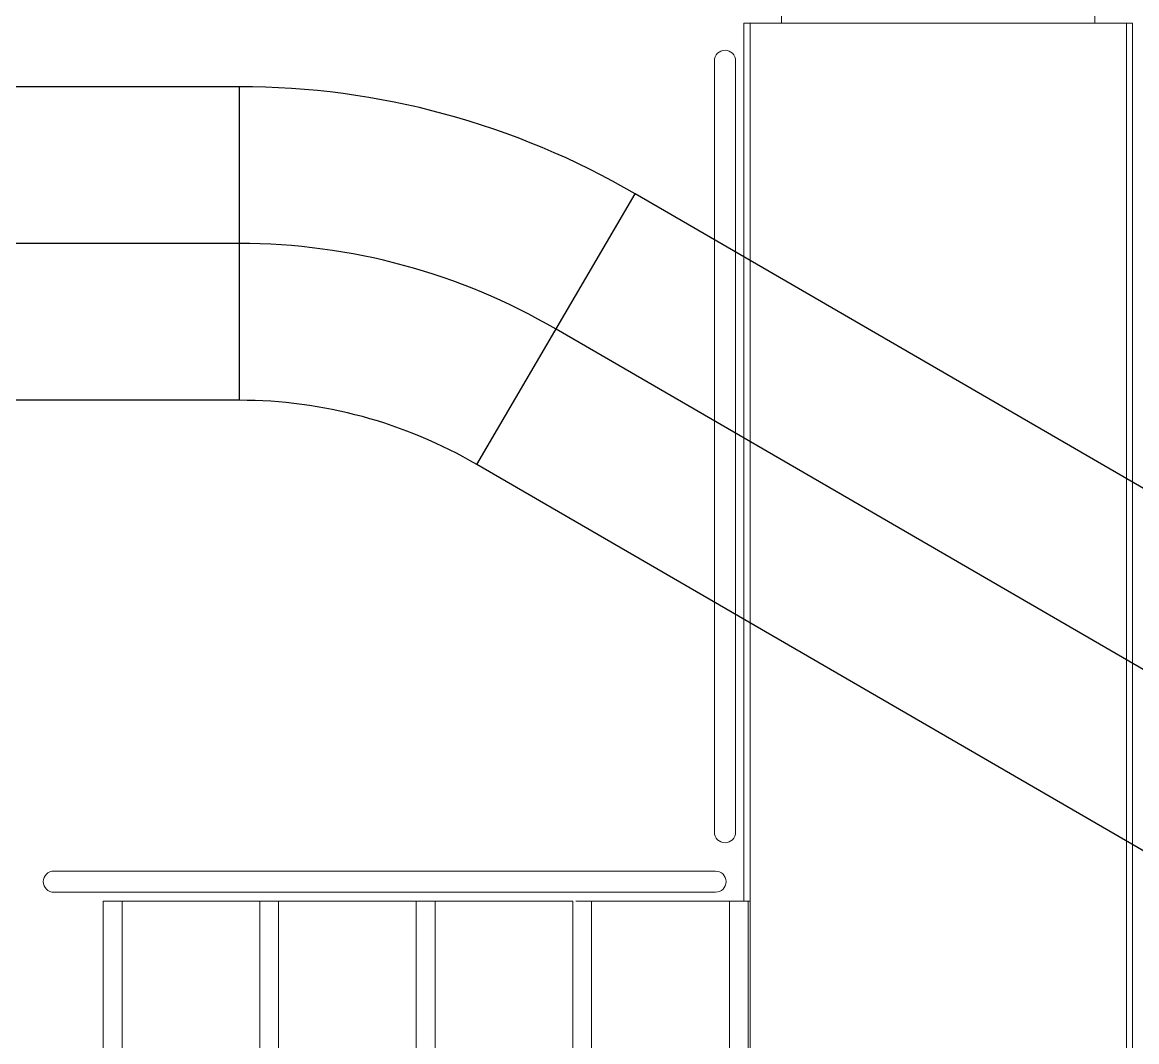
# Model space of a CAD drawing. Header units: millimetres. Extents: x -187347 to 135007, y -6415 to 292048.
# Drawn here: x -49017 to -47240, y 28668 to 30294 of the extents above; entities that cross this region are included whole.
import ezdxf

# ---------------------------------------------------------------- set-up
doc = ezdxf.new("R2010")
doc.units = ezdxf.units.MM
doc.header["$LTSCALE"] = 100
doc.layers.get('0').update_dxf_attribs({"lineweight": 18})
doc.layers.add('Layout Kromeka', color=1, linetype='Continuous', lineweight=5)
doc.layers.add('TEXT', color=3, linetype='Continuous')

# ---------------------------------------------------------------- blocks, each defined once
blk = doc.blocks.new('*U58')
at = {"ltscale": 20}
for p, q in [((0, 310), (3200, 310)), ((3200, -310), (3200, 310)), ((3200, 300), (0, 300)), ((3200, 250), (3462.6, 250)), ((3200, -250), (4216.3, -250)), ((3200, -300), (0, -300)), ((1800, -577.6), (1800, -300)), ((1800, -303), (1300, -303)), ((1800, -310), (3200, -310)), ((1800, -333), (1300, -333)), ((1910, -323), (1910.1, -323)), ((1910, -323), (3140, -323)), ((3139.9, -323), (3140, -323)), ((1814.3, -1410), (1814.3, -355)), ((1848, -355), (1848, -1410)), ((1814.3, -355.6), (1814.3, -355.7)), ((1910, -356.7), (3140, -356.7)), ((1800, -552.6), (1300, -552.6)), ((1800, -582.6), (1300, -582.6)), ((1800, -832.2), (1800, -582.6)), ((1800, -802.2), (1300, -802.2)), ((1800, -832.2), (1300, -832.2)), ((1800, -1331.3), (1800, -832.2)), ((1800, -1051.7), (1300, -1051.7)), ((1800, -1081.7), (1300, -1081.7)), ((1800, -1301.3), (1300, -1301.3)), ((1800, -1331.3), (1300, -1331.3))]:
    blk.add_line(p, q, dxfattribs=at)
blk.add_lwpolyline([(1800, -340.1), (1800, -340.1), (1800, -340.1), (1800, -340.1), (1800, -340.1)], dxfattribs=at)
for centre, radius, start, end in [((1910, -339.9), 16.9, 90, 270), ((3140, -339.9), 16.9, 270, 90), ((1831.1, -355), 16.8, 0, 180), ((1831.1, -1410), 16.9, 180, 0)]:
    blk.add_arc(centre, radius, start, end, dxfattribs=at)

msp = doc.modelspace()

# ---------------------------------------------------------------- linework, layer by layer
at = {"color": 4, "linetype": 'Continuous', "ltscale": 20}
msp.add_lwpolyline([(-49793.4, 29940.9), (-48670.6, 29940.9, -0.133067), (-48165.8, 29804.1), (-45256.6, 28118, 0.133067), (-44751.8, 27981.3), (-43266.1, 27981.3)], format="xyb", dxfattribs=at)
at = {"layer": 'TEXT', "color": 1, "linetype": 'Continuous', "ltscale": 20, "elevation": 14643.3}
for points in [[(-43266.1, 28231.3), (-44751.8, 28231.3, -0.133067), (-45130.4, 28333.8), (-48039.6, 30019.9, 0.133067), (-48670.6, 30190.9), (-49793.4, 30190.9)], [(-43266.1, 27981.3), (-44751.8, 27981.3, -0.133067), (-45256.6, 28118), (-48165.8, 29804.1, 0.133067), (-48670.6, 29940.9), (-49793.4, 29940.9)], [(-43266.1, 27731.3), (-44751.8, 27731.3, -0.133067), (-45382.8, 27902.2), (-48292, 29588.3, 0.133067), (-48670.6, 29690.9), (-49793.4, 29690.9)]]:
    msp.add_lwpolyline(points, format="xyb", dxfattribs=at)
at = {"layer": 'TEXT', "color": 1, "linetype": 'Continuous', "ltscale": 20, "elevation": 14639.8}
for points in [[(-48670.6, 29690.9), (-48670.6, 30190.9)], [(-48292, 29588.3), (-48039.6, 30019.9)]]:
    msp.add_lwpolyline(points, dxfattribs=at)

# ---------------------------------------------------------------- block references
at = {"layer": 'Layout Kromeka', "color": 1, "linetype": 'Continuous', "xscale": -1, "rotation": 270}
msp.add_blockref('*U58', (-47556.5, 27092.2, 21964.9), dxfattribs=at)

doc.saveas('drawing.dxf')
